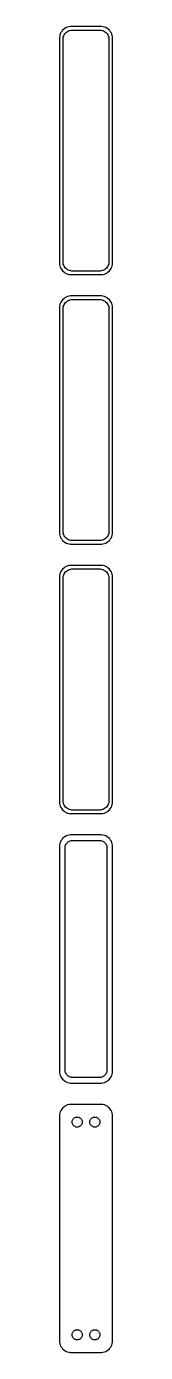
# Model space of a CAD drawing. Header units: metres. Extents: x -11 to 11, y 1088 to 2218.
# Drawn here: x -11 to 11, y 1088 to 1648 of the extents above; entities that cross this region are included whole.
import ezdxf

# ---------------------------------------------------------------- set-up
doc = ezdxf.new("R2010")
doc.units = ezdxf.units.M

msp = doc.modelspace()

# ---------------------------------------------------------------- linework, layer by layer
for p, q in [((-11.2106, 1644.13), (-11.25, 1643.5)), ((-11.0929, 1644.74), (-11.2106, 1644.13)), ((-10.8989, 1645.34), (-11.0929, 1644.74)), ((-10.6315, 1645.91), (-10.8989, 1645.34)), ((-10.2951, 1646.44), (-10.6315, 1645.91)), ((-9.89484, 1646.92), (-10.2951, 1646.44)), ((-9.43712, 1647.35), (-9.89484, 1646.92)), ((-9.71844, 1643.5), (-9.62433, 1643.99)), ((-9.62433, 1643.99), (-9.4691, 1644.47)), ((-9.4691, 1644.47), (-9.25522, 1644.93)), ((-8.92912, 1647.72), (-9.43712, 1647.35)), ((-9.25522, 1644.93), (-8.98605, 1645.35)), ((-8.98605, 1645.35), (-8.66586, 1645.74)), ((-8.37889, 1648.02), (-8.92912, 1647.72)), ((-8.66586, 1645.74), (-8.29968, 1646.08)), ((-7.79507, 1648.26), (-8.37889, 1648.02)), ((-8.29968, 1646.08), (-7.8933, 1646.38)), ((-7.8933, 1646.38), (-7.45311, 1646.62)), ((-7.1869, 1648.41), (-7.79507, 1648.26)), ((-7.45311, 1646.62), (-6.98605, 1646.8)), ((-6.56395, 1648.49), (-7.1869, 1648.41)), ((-6.98605, 1646.8), (-6.49951, 1646.93)), ((6.56395, 1648.49), (-6.56395, 1648.49)), ((-6.49951, 1646.93), (-6.00116, 1646.99)), ((-6.00116, 1646.99), (6.00116, 1646.99)), ((6.00116, 1646.99), (6.49951, 1646.93)), ((6.49951, 1646.93), (6.98605, 1646.8)), ((7.1869, 1648.41), (6.56395, 1648.49)), ((6.98605, 1646.8), (7.45311, 1646.62)), ((7.79507, 1648.26), (7.1869, 1648.41)), ((7.45311, 1646.62), (7.8933, 1646.38)), ((8.37889, 1648.02), (7.79507, 1648.26)), ((7.8933, 1646.38), (8.29968, 1646.08)), ((8.29968, 1646.08), (8.66586, 1645.74)), ((8.92912, 1647.72), (8.37889, 1648.02)), ((8.66586, 1645.74), (8.98605, 1645.35)), ((9.43712, 1647.35), (8.92912, 1647.72)), ((8.98605, 1645.35), (9.25522, 1644.93)), ((9.25522, 1644.93), (9.4691, 1644.47)), ((9.89484, 1646.92), (9.43712, 1647.35)), ((9.4691, 1644.47), (9.62433, 1643.99)), ((9.62433, 1643.99), (9.71844, 1643.5)), ((10.2951, 1646.44), (9.89484, 1646.92)), ((10.6315, 1645.91), (10.2951, 1646.44)), ((10.8989, 1645.34), (10.6315, 1645.91)), ((11.0929, 1644.74), (10.8989, 1645.34)), ((11.2106, 1644.13), (11.0929, 1644.74)), ((11.25, 1643.5), (11.2106, 1644.13)), ((-11.25, 1643.5), (-11.25, 1548.5)), ((-9.75, 1643), (-9.71844, 1643.5)), ((-9.75, 1549), (-9.75, 1643)), ((9.71844, 1643.5), (9.75, 1643)), ((9.75, 1643), (9.75, 1549)), ((11.25, 1548.5), (11.25, 1643.5)), ((-11.25, 1548.5), (-11.2106, 1547.87)), ((-9.71844, 1548.5), (-9.75, 1549)), ((-9.62433, 1548.01), (-9.71844, 1548.5)), ((9.71844, 1548.5), (9.62433, 1548.01)), ((9.75, 1549), (9.71844, 1548.5)), ((11.2106, 1547.87), (11.25, 1548.5)), ((-11.2106, 1547.87), (-11.0929, 1547.26)), ((-11.0929, 1547.26), (-10.8989, 1546.66)), ((-10.8989, 1546.66), (-10.6315, 1546.09)), ((-10.6315, 1546.09), (-10.2951, 1545.56)), ((-10.2951, 1545.56), (-9.89484, 1545.08)), ((-9.89484, 1545.08), (-9.43712, 1544.65)), ((-9.4691, 1547.53), (-9.62433, 1548.01)), ((-9.25522, 1547.07), (-9.4691, 1547.53)), ((-9.43712, 1544.65), (-8.92912, 1544.28)), ((-8.98605, 1546.65), (-9.25522, 1547.07)), ((-8.66586, 1546.26), (-8.98605, 1546.65)), ((-8.92912, 1544.28), (-8.37889, 1543.98)), ((-8.29968, 1545.92), (-8.66586, 1546.26)), ((-8.37889, 1543.98), (-7.79507, 1543.74)), ((-7.8933, 1545.62), (-8.29968, 1545.92)), ((-7.45311, 1545.38), (-7.8933, 1545.62)), ((-7.79507, 1543.74), (-7.1869, 1543.59)), ((-6.98605, 1545.2), (-7.45311, 1545.38)), ((-7.1869, 1543.59), (-6.56395, 1543.51)), ((-6.49951, 1545.07), (-6.98605, 1545.2)), ((-6.56395, 1543.51), (6.56395, 1543.51)), ((-6.00116, 1545.01), (-6.49951, 1545.07)), ((6.00116, 1545.01), (-6.00116, 1545.01)), ((6.49951, 1545.07), (6.00116, 1545.01)), ((6.98605, 1545.2), (6.49951, 1545.07)), ((6.56395, 1543.51), (7.1869, 1543.59)), ((7.45311, 1545.38), (6.98605, 1545.2)), ((7.1869, 1543.59), (7.79507, 1543.74)), ((7.8933, 1545.62), (7.45311, 1545.38)), ((7.79507, 1543.74), (8.37889, 1543.98)), ((8.29968, 1545.92), (7.8933, 1545.62)), ((8.66586, 1546.26), (8.29968, 1545.92)), ((8.37889, 1543.98), (8.92912, 1544.28)), ((8.98605, 1546.65), (8.66586, 1546.26)), ((8.92912, 1544.28), (9.43712, 1544.65)), ((9.25522, 1547.07), (8.98605, 1546.65)), ((9.4691, 1547.53), (9.25522, 1547.07)), ((9.43712, 1544.65), (9.89484, 1545.08)), ((9.62433, 1548.01), (9.4691, 1547.53)), ((9.89484, 1545.08), (10.2951, 1545.56)), ((10.2951, 1545.56), (10.6315, 1546.09)), ((10.6315, 1546.09), (10.8989, 1546.66)), ((10.8989, 1546.66), (11.0929, 1547.26)), ((11.0929, 1547.26), (11.2106, 1547.87)), ((-10.6315, 1531.91), (-10.8989, 1531.34)), ((-10.2951, 1532.44), (-10.6315, 1531.91)), ((-9.89484, 1532.92), (-10.2951, 1532.44)), ((-9.43712, 1533.35), (-9.89484, 1532.92)), ((-8.92912, 1533.72), (-9.43712, 1533.35)), ((-8.98605, 1531.35), (-8.66586, 1531.74)), ((-8.37889, 1534.02), (-8.92912, 1533.72)), ((-8.66586, 1531.74), (-8.29968, 1532.08)), ((-7.79507, 1534.26), (-8.37889, 1534.02)), ((-8.29968, 1532.08), (-7.8933, 1532.38)), ((-7.8933, 1532.38), (-7.45311, 1532.62)), ((-7.1869, 1534.41), (-7.79507, 1534.26)), ((-7.45311, 1532.62), (-6.98605, 1532.8)), ((-6.56395, 1534.49), (-7.1869, 1534.41)), ((-6.98605, 1532.8), (-6.49951, 1532.93)), ((6.56395, 1534.49), (-6.56395, 1534.49)), ((-6.49951, 1532.93), (-6.00116, 1532.99)), ((-6.00116, 1532.99), (6.00116, 1532.99)), ((6.00116, 1532.99), (6.49951, 1532.93)), ((6.49951, 1532.93), (6.98605, 1532.8)), ((7.1869, 1534.41), (6.56395, 1534.49)), ((6.98605, 1532.8), (7.45311, 1532.62)), ((7.79507, 1534.26), (7.1869, 1534.41)), ((7.45311, 1532.62), (7.8933, 1532.38)), ((8.37889, 1534.02), (7.79507, 1534.26)), ((7.8933, 1532.38), (8.29968, 1532.08)), ((8.29968, 1532.08), (8.66586, 1531.74)), ((8.92912, 1533.72), (8.37889, 1534.02)), ((8.66586, 1531.74), (8.98605, 1531.35)), ((9.43712, 1533.35), (8.92912, 1533.72)), ((9.89484, 1532.92), (9.43712, 1533.35)), ((10.2951, 1532.44), (9.89484, 1532.92)), ((10.6315, 1531.91), (10.2951, 1532.44)), ((10.8989, 1531.34), (10.6315, 1531.91)), ((-11.2106, 1530.13), (-11.25, 1529.5)), ((-11.25, 1529.5), (-11.25, 1434.5)), ((-11.0929, 1530.74), (-11.2106, 1530.13)), ((-10.8989, 1531.34), (-11.0929, 1530.74)), ((-9.75, 1529), (-9.71844, 1529.5)), ((-9.75, 1435), (-9.75, 1529)), ((-9.71844, 1529.5), (-9.62433, 1529.99)), ((-9.62433, 1529.99), (-9.4691, 1530.47)), ((-9.4691, 1530.47), (-9.25522, 1530.93)), ((-9.25522, 1530.93), (-8.98605, 1531.35)), ((8.98605, 1531.35), (9.25522, 1530.93)), ((9.25522, 1530.93), (9.4691, 1530.47)), ((9.4691, 1530.47), (9.62433, 1529.99)), ((9.62433, 1529.99), (9.71844, 1529.5)), ((9.71844, 1529.5), (9.75, 1529)), ((9.75, 1529), (9.75, 1435)), ((11.0929, 1530.74), (10.8989, 1531.34)), ((11.2106, 1530.13), (11.0929, 1530.74)), ((11.25, 1529.5), (11.2106, 1530.13)), ((11.25, 1434.5), (11.25, 1529.5)), ((-11.25, 1434.5), (-11.2106, 1433.87)), ((-11.2106, 1433.87), (-11.0929, 1433.26)), ((-11.0929, 1433.26), (-10.8989, 1432.66)), ((-10.8989, 1432.66), (-10.6315, 1432.09)), ((-10.6315, 1432.09), (-10.2951, 1431.56)), ((-10.2951, 1431.56), (-9.89484, 1431.08)), ((-9.89484, 1431.08), (-9.43712, 1430.65)), ((-9.71844, 1434.5), (-9.75, 1435)), ((-9.62433, 1434.01), (-9.71844, 1434.5)), ((-9.4691, 1433.53), (-9.62433, 1434.01)), ((-9.25522, 1433.07), (-9.4691, 1433.53)), ((-9.43712, 1430.65), (-8.92912, 1430.28)), ((-8.98605, 1432.65), (-9.25522, 1433.07)), ((-8.66586, 1432.26), (-8.98605, 1432.65)), ((-8.29968, 1431.92), (-8.66586, 1432.26)), ((-7.8933, 1431.62), (-8.29968, 1431.92)), ((-7.45311, 1431.38), (-7.8933, 1431.62)), ((-6.98605, 1431.2), (-7.45311, 1431.38)), ((-6.49951, 1431.07), (-6.98605, 1431.2)), ((-6.00116, 1431.01), (-6.49951, 1431.07)), ((6.00116, 1431.01), (-6.00116, 1431.01)), ((6.49951, 1431.07), (6.00116, 1431.01)), ((6.98605, 1431.2), (6.49951, 1431.07)), ((7.45311, 1431.38), (6.98605, 1431.2)), ((7.8933, 1431.62), (7.45311, 1431.38)), ((8.29968, 1431.92), (7.8933, 1431.62)), ((8.66586, 1432.26), (8.29968, 1431.92)), ((8.98605, 1432.65), (8.66586, 1432.26)), ((8.92912, 1430.28), (9.43712, 1430.65)), ((9.25522, 1433.07), (8.98605, 1432.65)), ((9.4691, 1433.53), (9.25522, 1433.07)), ((9.43712, 1430.65), (9.89484, 1431.08)), ((9.62433, 1434.01), (9.4691, 1433.53)), ((9.71844, 1434.5), (9.62433, 1434.01)), ((9.75, 1435), (9.71844, 1434.5)), ((9.89484, 1431.08), (10.2951, 1431.56)), ((10.2951, 1431.56), (10.6315, 1432.09)), ((10.6315, 1432.09), (10.8989, 1432.66)), ((10.8989, 1432.66), (11.0929, 1433.26)), ((11.0929, 1433.26), (11.2106, 1433.87)), ((11.2106, 1433.87), (11.25, 1434.5)), ((-8.92912, 1430.28), (-8.37889, 1429.98)), ((-8.37889, 1429.98), (-7.79507, 1429.74)), ((-7.79507, 1429.74), (-7.1869, 1429.59)), ((-7.1869, 1429.59), (-6.56395, 1429.51)), ((-6.56395, 1429.51), (6.56395, 1429.51)), ((6.56395, 1429.51), (7.1869, 1429.59)), ((7.1869, 1429.59), (7.79507, 1429.74)), ((7.79507, 1429.74), (8.37889, 1429.98)), ((8.37889, 1429.98), (8.92912, 1430.28)), ((-9.43712, 1419.35), (-9.89484, 1418.92)), ((-8.92912, 1419.72), (-9.43712, 1419.35)), ((-8.37889, 1420.02), (-8.92912, 1419.72)), ((-7.79507, 1420.26), (-8.37889, 1420.02)), ((-7.1869, 1420.41), (-7.79507, 1420.26)), ((-6.56395, 1420.49), (-7.1869, 1420.41)), ((6.56395, 1420.49), (-6.56395, 1420.49)), ((7.1869, 1420.41), (6.56395, 1420.49)), ((7.79507, 1420.26), (7.1869, 1420.41)), ((8.37889, 1420.02), (7.79507, 1420.26)), ((8.92912, 1419.72), (8.37889, 1420.02)), ((9.43712, 1419.35), (8.92912, 1419.72)), ((9.89484, 1418.92), (9.43712, 1419.35)), ((-11.2106, 1416.13), (-11.25, 1415.5)), ((-11.25, 1415.5), (-11.25, 1320.5)), ((-11.0929, 1416.74), (-11.2106, 1416.13)), ((-10.8989, 1417.34), (-11.0929, 1416.74)), ((-10.6315, 1417.91), (-10.8989, 1417.34)), ((-10.2951, 1418.44), (-10.6315, 1417.91)), ((-9.89484, 1418.92), (-10.2951, 1418.44)), ((-9.75, 1415), (-9.71844, 1415.5)), ((-9.75, 1321), (-9.75, 1415)), ((-9.71844, 1415.5), (-9.62433, 1415.99)), ((-9.62433, 1415.99), (-9.4691, 1416.47)), ((-9.4691, 1416.47), (-9.25522, 1416.93)), ((-9.25522, 1416.93), (-8.98605, 1417.35)), ((-8.98605, 1417.35), (-8.66586, 1417.74)), ((-8.66586, 1417.74), (-8.29968, 1418.08)), ((-8.29968, 1418.08), (-7.8933, 1418.38)), ((-7.8933, 1418.38), (-7.45311, 1418.62)), ((-7.45311, 1418.62), (-6.98605, 1418.8)), ((-6.98605, 1418.8), (-6.49951, 1418.93)), ((-6.49951, 1418.93), (-6.00116, 1418.99)), ((-6.00116, 1418.99), (6.00116, 1418.99)), ((6.00116, 1418.99), (6.49951, 1418.93)), ((6.49951, 1418.93), (6.98605, 1418.8)), ((6.98605, 1418.8), (7.45311, 1418.62)), ((7.45311, 1418.62), (7.8933, 1418.38)), ((7.8933, 1418.38), (8.29968, 1418.08)), ((8.29968, 1418.08), (8.66586, 1417.74)), ((8.66586, 1417.74), (8.98605, 1417.35)), ((8.98605, 1417.35), (9.25522, 1416.93)), ((9.25522, 1416.93), (9.4691, 1416.47)), ((9.4691, 1416.47), (9.62433, 1415.99)), ((9.62433, 1415.99), (9.71844, 1415.5)), ((9.71844, 1415.5), (9.75, 1415)), ((9.75, 1415), (9.75, 1321)), ((10.2951, 1418.44), (9.89484, 1418.92)), ((10.6315, 1417.91), (10.2951, 1418.44)), ((10.8989, 1417.34), (10.6315, 1417.91)), ((11.0929, 1416.74), (10.8989, 1417.34)), ((11.2106, 1416.13), (11.0929, 1416.74)), ((11.25, 1415.5), (11.2106, 1416.13)), ((11.25, 1320.5), (11.25, 1415.5)), ((-11.25, 1320.5), (-11.2106, 1319.87)), ((-11.2106, 1319.87), (-11.0929, 1319.26)), ((-11.0929, 1319.26), (-10.8989, 1318.66)), ((-10.8989, 1318.66), (-10.6315, 1318.09)), ((-9.71844, 1320.5), (-9.75, 1321)), ((-9.62433, 1320.01), (-9.71844, 1320.5)), ((-9.4691, 1319.53), (-9.62433, 1320.01)), ((-9.25522, 1319.07), (-9.4691, 1319.53)), ((-8.98605, 1318.65), (-9.25522, 1319.07)), ((-8.66586, 1318.26), (-8.98605, 1318.65)), ((8.98605, 1318.65), (8.66586, 1318.26)), ((9.25522, 1319.07), (8.98605, 1318.65)), ((9.4691, 1319.53), (9.25522, 1319.07)), ((9.62433, 1320.01), (9.4691, 1319.53)), ((9.71844, 1320.5), (9.62433, 1320.01)), ((9.75, 1321), (9.71844, 1320.5)), ((10.6315, 1318.09), (10.8989, 1318.66)), ((10.8989, 1318.66), (11.0929, 1319.26)), ((11.0929, 1319.26), (11.2106, 1319.87)), ((11.2106, 1319.87), (11.25, 1320.5)), ((-10.6315, 1318.09), (-10.2951, 1317.56)), ((-10.2951, 1317.56), (-9.89484, 1317.08)), ((-9.89484, 1317.08), (-9.43712, 1316.65)), ((-9.43712, 1316.65), (-8.92912, 1316.28)), ((-8.92912, 1316.28), (-8.37889, 1315.98)), ((-8.29968, 1317.92), (-8.66586, 1318.26)), ((-8.37889, 1315.98), (-7.79507, 1315.74)), ((-7.8933, 1317.62), (-8.29968, 1317.92)), ((-7.45311, 1317.38), (-7.8933, 1317.62)), ((-7.79507, 1315.74), (-7.1869, 1315.59)), ((-6.98605, 1317.2), (-7.45311, 1317.38)), ((-7.1869, 1315.59), (-6.56395, 1315.51)), ((-6.49951, 1317.07), (-6.98605, 1317.2)), ((-6.56395, 1315.51), (6.56395, 1315.51)), ((-6.00116, 1317.01), (-6.49951, 1317.07)), ((6.00116, 1317.01), (-6.00116, 1317.01)), ((6.49951, 1317.07), (6.00116, 1317.01)), ((6.98605, 1317.2), (6.49951, 1317.07)), ((6.56395, 1315.51), (7.1869, 1315.59)), ((7.45311, 1317.38), (6.98605, 1317.2)), ((7.1869, 1315.59), (7.79507, 1315.74)), ((7.8933, 1317.62), (7.45311, 1317.38)), ((7.79507, 1315.74), (8.37889, 1315.98)), ((8.29968, 1317.92), (7.8933, 1317.62)), ((8.66586, 1318.26), (8.29968, 1317.92)), ((8.37889, 1315.98), (8.92912, 1316.28)), ((8.92912, 1316.28), (9.43712, 1316.65)), ((9.43712, 1316.65), (9.89484, 1317.08)), ((9.89484, 1317.08), (10.2951, 1317.56)), ((10.2951, 1317.56), (10.6315, 1318.09)), ((-11.2106, 1302.13), (-11.25, 1301.5)), ((-11.25, 1301.5), (-11.25, 1206.5)), ((-11.0929, 1302.74), (-11.2106, 1302.13)), ((-10.8989, 1303.34), (-11.0929, 1302.74)), ((-10.6315, 1303.91), (-10.8989, 1303.34)), ((-10.2951, 1304.44), (-10.6315, 1303.91)), ((-9.89484, 1304.92), (-10.2951, 1304.44)), ((-9.43712, 1305.35), (-9.89484, 1304.92)), ((-8.92912, 1305.72), (-9.43712, 1305.35)), ((-8.37889, 1306.02), (-8.92912, 1305.72)), ((-8.83836, 1301.39), (-8.76512, 1301.77)), ((-8.76512, 1301.77), (-8.64432, 1302.15)), ((-8.64432, 1302.15), (-8.47786, 1302.5)), ((-8.47786, 1302.5), (-8.2684, 1302.83)), ((-7.79507, 1306.26), (-8.37889, 1306.02)), ((-8.2684, 1302.83), (-8.01921, 1303.13)), ((-8.01921, 1303.13), (-7.73424, 1303.4)), ((-7.1869, 1306.41), (-7.79507, 1306.26)), ((-7.73424, 1303.4), (-7.41798, 1303.63)), ((-7.41798, 1303.63), (-7.07541, 1303.82)), ((-6.56395, 1306.49), (-7.1869, 1306.41)), ((-7.07541, 1303.82), (-6.71194, 1303.96)), ((-6.71194, 1303.96), (-6.3333, 1304.06)), ((6.56395, 1306.49), (-6.56395, 1306.49)), ((-6.3333, 1304.06), (-5.94545, 1304.11)), ((-5.94545, 1304.11), (5.94545, 1304.11)), ((5.94545, 1304.11), (6.3333, 1304.06)), ((6.3333, 1304.06), (6.71194, 1303.96)), ((7.1869, 1306.41), (6.56395, 1306.49)), ((6.71194, 1303.96), (7.07541, 1303.82)), ((7.07541, 1303.82), (7.41798, 1303.63)), ((7.79507, 1306.26), (7.1869, 1306.41)), ((7.41798, 1303.63), (7.73424, 1303.4)), ((7.73424, 1303.4), (8.01921, 1303.13)), ((8.37889, 1306.02), (7.79507, 1306.26)), ((8.01921, 1303.13), (8.2684, 1302.83)), ((8.2684, 1302.83), (8.47786, 1302.5)), ((8.92912, 1305.72), (8.37889, 1306.02)), ((8.47786, 1302.5), (8.64432, 1302.15)), ((8.64432, 1302.15), (8.76512, 1301.77)), ((8.76512, 1301.77), (8.83836, 1301.39)), ((9.43712, 1305.35), (8.92912, 1305.72)), ((9.89484, 1304.92), (9.43712, 1305.35)), ((10.2951, 1304.44), (9.89484, 1304.92)), ((10.6315, 1303.91), (10.2951, 1304.44)), ((10.8989, 1303.34), (10.6315, 1303.91)), ((11.0929, 1302.74), (10.8989, 1303.34)), ((11.2106, 1302.13), (11.0929, 1302.74)), ((11.25, 1301.5), (11.2106, 1302.13)), ((11.25, 1206.5), (11.25, 1301.5)), ((-8.86292, 1301), (-8.83836, 1301.39)), ((-8.86292, 1207), (-8.86292, 1301)), ((8.83836, 1301.39), (8.86292, 1301)), ((8.86292, 1301), (8.86292, 1207)), ((-11.25, 1206.5), (-11.2106, 1205.87)), ((-8.83836, 1206.61), (-8.86292, 1207)), ((-8.76512, 1206.23), (-8.83836, 1206.61)), ((-8.64432, 1205.85), (-8.76512, 1206.23)), ((8.76512, 1206.23), (8.64432, 1205.85)), ((8.83836, 1206.61), (8.76512, 1206.23)), ((8.86292, 1207), (8.83836, 1206.61)), ((11.2106, 1205.87), (11.25, 1206.5)), ((-11.2106, 1205.87), (-11.0929, 1205.26)), ((-11.0929, 1205.26), (-10.8989, 1204.66)), ((-10.8989, 1204.66), (-10.6315, 1204.09)), ((-10.6315, 1204.09), (-10.2951, 1203.56)), ((-10.2951, 1203.56), (-9.89484, 1203.08)), ((-9.89484, 1203.08), (-9.43712, 1202.65)), ((-9.43712, 1202.65), (-8.92912, 1202.28)), ((-8.92912, 1202.28), (-8.37889, 1201.98)), ((-8.47786, 1205.5), (-8.64432, 1205.85)), ((-8.2684, 1205.17), (-8.47786, 1205.5)), ((-8.37889, 1201.98), (-7.79507, 1201.74)), ((-8.01921, 1204.87), (-8.2684, 1205.17)), ((-7.73424, 1204.6), (-8.01921, 1204.87)), ((-7.79507, 1201.74), (-7.1869, 1201.59)), ((-7.41798, 1204.37), (-7.73424, 1204.6)), ((-7.07541, 1204.18), (-7.41798, 1204.37)), ((-7.1869, 1201.59), (-6.56395, 1201.51)), ((-6.71194, 1204.04), (-7.07541, 1204.18)), ((-6.3333, 1203.94), (-6.71194, 1204.04)), ((-6.56395, 1201.51), (6.56395, 1201.51)), ((-5.94545, 1203.89), (-6.3333, 1203.94)), ((5.94545, 1203.89), (-5.94545, 1203.89)), ((6.3333, 1203.94), (5.94545, 1203.89)), ((6.71194, 1204.04), (6.3333, 1203.94)), ((6.56395, 1201.51), (7.1869, 1201.59)), ((7.07541, 1204.18), (6.71194, 1204.04)), ((7.41798, 1204.37), (7.07541, 1204.18)), ((7.1869, 1201.59), (7.79507, 1201.74)), ((7.73424, 1204.6), (7.41798, 1204.37)), ((8.01921, 1204.87), (7.73424, 1204.6)), ((7.79507, 1201.74), (8.37889, 1201.98)), ((8.2684, 1205.17), (8.01921, 1204.87)), ((8.47786, 1205.5), (8.2684, 1205.17)), ((8.37889, 1201.98), (8.92912, 1202.28)), ((8.64432, 1205.85), (8.47786, 1205.5)), ((8.92912, 1202.28), (9.43712, 1202.65)), ((9.43712, 1202.65), (9.89484, 1203.08)), ((9.89484, 1203.08), (10.2951, 1203.56)), ((10.2951, 1203.56), (10.6315, 1204.09)), ((10.6315, 1204.09), (10.8989, 1204.66)), ((10.8989, 1204.66), (11.0929, 1205.26)), ((11.0929, 1205.26), (11.2106, 1205.87)), ((-10.8989, 1189.34), (-11.0929, 1188.74)), ((-10.6315, 1189.91), (-10.8989, 1189.34)), ((-10.2951, 1190.44), (-10.6315, 1189.91)), ((-9.89484, 1190.92), (-10.2951, 1190.44)), ((-9.43712, 1191.35), (-9.89484, 1190.92)), ((-8.92912, 1191.72), (-9.43712, 1191.35)), ((-8.37889, 1192.02), (-8.92912, 1191.72)), ((-7.79507, 1192.26), (-8.37889, 1192.02)), ((-7.1869, 1192.41), (-7.79507, 1192.26)), ((-6.56395, 1192.49), (-7.1869, 1192.41)), ((6.56395, 1192.49), (-6.56395, 1192.49)), ((7.1869, 1192.41), (6.56395, 1192.49)), ((7.79507, 1192.26), (7.1869, 1192.41)), ((8.37889, 1192.02), (7.79507, 1192.26)), ((8.92912, 1191.72), (8.37889, 1192.02)), ((9.43712, 1191.35), (8.92912, 1191.72)), ((9.89484, 1190.92), (9.43712, 1191.35)), ((10.2951, 1190.44), (9.89484, 1190.92)), ((10.6315, 1189.91), (10.2951, 1190.44)), ((10.8989, 1189.34), (10.6315, 1189.91)), ((11.0929, 1188.74), (10.8989, 1189.34)), ((-11.2106, 1188.13), (-11.25, 1187.5)), ((-11.25, 1187.5), (-11.25, 1092.5)), ((-11.0929, 1188.74), (-11.2106, 1188.13)), ((-5.88528, 1185), (-5.86845, 1185.27)), ((-5.86845, 1184.73), (-5.88528, 1185)), ((-5.86845, 1185.27), (-5.81821, 1185.53)), ((-5.81821, 1184.47), (-5.86845, 1184.73)), ((-5.81821, 1185.53), (-5.73534, 1185.79)), ((-5.73534, 1184.21), (-5.81821, 1184.47)), ((-5.73534, 1185.79), (-5.62117, 1186.03)), ((-5.62117, 1183.97), (-5.73534, 1184.21)), ((-5.62117, 1186.03), (-5.47748, 1186.26)), ((-5.47748, 1183.74), (-5.62117, 1183.97)), ((-5.47748, 1186.26), (-5.30655, 1186.46)), ((-5.30655, 1183.54), (-5.47748, 1183.74)), ((-5.30655, 1186.46), (-5.11108, 1186.65)), ((-5.11108, 1186.65), (-4.89413, 1186.8)), ((-4.89413, 1186.8), (-4.65915, 1186.93)), ((-4.65915, 1186.93), (-4.40984, 1187.03)), ((-4.40984, 1187.03), (-4.1501, 1187.1)), ((-4.1501, 1187.1), (-3.88406, 1187.13)), ((-3.88406, 1187.13), (-3.61592, 1187.13)), ((-3.61592, 1187.13), (-3.34988, 1187.1)), ((-3.34988, 1187.1), (-3.09015, 1187.03)), ((-3.09015, 1187.03), (-2.84084, 1186.93)), ((-2.84084, 1186.93), (-2.60585, 1186.8)), ((-2.60585, 1186.8), (-2.3889, 1186.65)), ((-2.3889, 1186.65), (-2.19344, 1186.46)), ((-2.19344, 1186.46), (-2.02251, 1186.26)), ((-2.02251, 1183.74), (-2.19344, 1183.54)), ((-2.02251, 1186.26), (-1.87881, 1186.03)), ((-1.87881, 1183.97), (-2.02251, 1183.74)), ((-1.87881, 1186.03), (-1.76465, 1185.79)), ((-1.76465, 1184.21), (-1.87881, 1183.97)), ((-1.76465, 1185.79), (-1.68178, 1185.53)), ((-1.68178, 1184.47), (-1.76465, 1184.21)), ((-1.68178, 1185.53), (-1.63153, 1185.27)), ((-1.63153, 1184.73), (-1.68178, 1184.47)), ((-1.63153, 1185.27), (-1.6147, 1185)), ((-1.6147, 1185), (-1.63153, 1184.73)), ((1.6147, 1185), (1.63153, 1185.27)), ((1.63153, 1184.73), (1.6147, 1185)), ((1.63153, 1185.27), (1.68178, 1185.53)), ((1.68178, 1184.47), (1.63153, 1184.73)), ((1.68178, 1185.53), (1.76465, 1185.79)), ((1.76465, 1184.21), (1.68178, 1184.47)), ((1.76465, 1185.79), (1.87881, 1186.03)), ((1.87881, 1183.97), (1.76465, 1184.21)), ((1.87881, 1186.03), (2.02251, 1186.26)), ((2.02251, 1183.74), (1.87881, 1183.97)), ((2.02251, 1186.26), (2.19344, 1186.46)), ((2.19344, 1183.54), (2.02251, 1183.74)), ((2.19344, 1186.46), (2.3889, 1186.65)), ((2.3889, 1186.65), (2.60585, 1186.8)), ((2.60585, 1186.8), (2.84084, 1186.93)), ((2.84084, 1186.93), (3.09015, 1187.03)), ((3.09015, 1187.03), (3.34988, 1187.1)), ((3.34988, 1187.1), (3.61592, 1187.13)), ((3.61592, 1187.13), (3.88406, 1187.13)), ((3.88406, 1187.13), (4.1501, 1187.1)), ((4.1501, 1187.1), (4.40984, 1187.03)), ((4.40984, 1187.03), (4.65915, 1186.93)), ((4.65915, 1186.93), (4.89413, 1186.8)), ((4.89413, 1186.8), (5.11108, 1186.65)), ((5.11108, 1186.65), (5.30655, 1186.46)), ((5.30655, 1186.46), (5.47748, 1186.26)), ((5.47748, 1183.74), (5.30655, 1183.54)), ((5.47748, 1186.26), (5.62117, 1186.03)), ((5.62117, 1183.97), (5.47748, 1183.74)), ((5.62117, 1186.03), (5.73534, 1185.79)), ((5.73534, 1184.21), (5.62117, 1183.97)), ((5.73534, 1185.79), (5.81821, 1185.53)), ((5.81821, 1184.47), (5.73534, 1184.21)), ((5.81821, 1185.53), (5.86845, 1185.27)), ((5.86845, 1184.73), (5.81821, 1184.47)), ((5.86845, 1185.27), (5.88528, 1185)), ((5.88528, 1185), (5.86845, 1184.73)), ((11.2106, 1188.13), (11.0929, 1188.74)), ((11.25, 1187.5), (11.2106, 1188.13)), ((11.25, 1092.5), (11.25, 1187.5)), ((-5.11108, 1183.35), (-5.30655, 1183.54)), ((-4.89413, 1183.2), (-5.11108, 1183.35)), ((-4.65915, 1183.07), (-4.89413, 1183.2)), ((-4.40984, 1182.97), (-4.65915, 1183.07)), ((-4.1501, 1182.9), (-4.40984, 1182.97)), ((-3.88406, 1182.87), (-4.1501, 1182.9)), ((-3.61592, 1182.87), (-3.88406, 1182.87)), ((-3.34988, 1182.9), (-3.61592, 1182.87)), ((-3.09015, 1182.97), (-3.34988, 1182.9)), ((-2.84084, 1183.07), (-3.09015, 1182.97)), ((-2.60585, 1183.2), (-2.84084, 1183.07)), ((-2.3889, 1183.35), (-2.60585, 1183.2)), ((-2.19344, 1183.54), (-2.3889, 1183.35)), ((2.3889, 1183.35), (2.19344, 1183.54)), ((2.60585, 1183.2), (2.3889, 1183.35)), ((2.84084, 1183.07), (2.60585, 1183.2)), ((3.09015, 1182.97), (2.84084, 1183.07)), ((3.34988, 1182.9), (3.09015, 1182.97)), ((3.61592, 1182.87), (3.34988, 1182.9)), ((3.88406, 1182.87), (3.61592, 1182.87)), ((4.1501, 1182.9), (3.88406, 1182.87)), ((4.40984, 1182.97), (4.1501, 1182.9)), ((4.65915, 1183.07), (4.40984, 1182.97)), ((4.89413, 1183.2), (4.65915, 1183.07)), ((5.11108, 1183.35), (4.89413, 1183.2)), ((5.30655, 1183.54), (5.11108, 1183.35)), ((-5.88528, 1095), (-5.86845, 1095.27)), ((-5.86845, 1094.73), (-5.88528, 1095)), ((-5.86845, 1095.27), (-5.81821, 1095.53)), ((-5.81821, 1094.47), (-5.86845, 1094.73)), ((-5.81821, 1095.53), (-5.73534, 1095.79)), ((-5.73534, 1094.21), (-5.81821, 1094.47)), ((-5.73534, 1095.79), (-5.62117, 1096.03)), ((-5.62117, 1093.97), (-5.73534, 1094.21)), ((-5.62117, 1096.03), (-5.47748, 1096.26)), ((-5.47748, 1093.74), (-5.62117, 1093.97)), ((-5.47748, 1096.26), (-5.30655, 1096.46)), ((-5.30655, 1096.46), (-5.11108, 1096.65)), ((-5.11108, 1096.65), (-4.89413, 1096.8)), ((-4.89413, 1096.8), (-4.65915, 1096.93)), ((-4.65915, 1096.93), (-4.40984, 1097.03)), ((-4.40984, 1097.03), (-4.1501, 1097.1)), ((-4.1501, 1097.1), (-3.88406, 1097.13)), ((-3.88406, 1097.13), (-3.61592, 1097.13)), ((-3.61592, 1097.13), (-3.34988, 1097.1)), ((-3.34988, 1097.1), (-3.09015, 1097.03)), ((-3.09015, 1097.03), (-2.84084, 1096.93)), ((-2.84084, 1096.93), (-2.60585, 1096.8)), ((-2.60585, 1096.8), (-2.3889, 1096.65)), ((-2.3889, 1096.65), (-2.19344, 1096.46)), ((-2.19344, 1096.46), (-2.02251, 1096.26)), ((-2.02251, 1096.26), (-1.87881, 1096.03)), ((-1.87881, 1093.97), (-2.02251, 1093.74)), ((-1.87881, 1096.03), (-1.76465, 1095.79)), ((-1.76465, 1094.21), (-1.87881, 1093.97)), ((-1.76465, 1095.79), (-1.68178, 1095.53)), ((-1.68178, 1094.47), (-1.76465, 1094.21)), ((-1.68178, 1095.53), (-1.63153, 1095.27)), ((-1.63153, 1094.73), (-1.68178, 1094.47)), ((-1.63153, 1095.27), (-1.6147, 1095)), ((-1.6147, 1095), (-1.63153, 1094.73)), ((1.6147, 1095), (1.63153, 1095.27)), ((1.63153, 1094.73), (1.6147, 1095)), ((1.63153, 1095.27), (1.68178, 1095.53)), ((1.68178, 1094.47), (1.63153, 1094.73)), ((1.68178, 1095.53), (1.76465, 1095.79)), ((1.76465, 1094.21), (1.68178, 1094.47)), ((1.76465, 1095.79), (1.87881, 1096.03)), ((1.87881, 1093.97), (1.76465, 1094.21)), ((1.87881, 1096.03), (2.02251, 1096.26)), ((2.02251, 1093.74), (1.87881, 1093.97)), ((2.02251, 1096.26), (2.19344, 1096.46)), ((2.19344, 1096.46), (2.3889, 1096.65)), ((2.3889, 1096.65), (2.60585, 1096.8)), ((2.60585, 1096.8), (2.84084, 1096.93)), ((2.84084, 1096.93), (3.09015, 1097.03)), ((3.09015, 1097.03), (3.34988, 1097.1)), ((3.34988, 1097.1), (3.61592, 1097.13)), ((3.61592, 1097.13), (3.88406, 1097.13)), ((3.88406, 1097.13), (4.1501, 1097.1)), ((4.1501, 1097.1), (4.40984, 1097.03)), ((4.40984, 1097.03), (4.65915, 1096.93)), ((4.65915, 1096.93), (4.89413, 1096.8)), ((4.89413, 1096.8), (5.11108, 1096.65)), ((5.11108, 1096.65), (5.30655, 1096.46)), ((5.30655, 1096.46), (5.47748, 1096.26)), ((5.47748, 1096.26), (5.62117, 1096.03)), ((5.62117, 1093.97), (5.47748, 1093.74)), ((5.62117, 1096.03), (5.73534, 1095.79)), ((5.73534, 1094.21), (5.62117, 1093.97)), ((5.73534, 1095.79), (5.81821, 1095.53)), ((5.81821, 1094.47), (5.73534, 1094.21)), ((5.81821, 1095.53), (5.86845, 1095.27)), ((5.86845, 1094.73), (5.81821, 1094.47)), ((5.86845, 1095.27), (5.88528, 1095)), ((5.88528, 1095), (5.86845, 1094.73)), ((-11.25, 1092.5), (-11.2106, 1091.87)), ((-11.2106, 1091.87), (-11.0929, 1091.26)), ((-11.0929, 1091.26), (-10.8989, 1090.66)), ((-10.8989, 1090.66), (-10.6315, 1090.09)), ((-10.6315, 1090.09), (-10.2951, 1089.56)), ((-10.2951, 1089.56), (-9.89484, 1089.08)), ((-9.89484, 1089.08), (-9.43712, 1088.65)), ((-9.43712, 1088.65), (-8.92912, 1088.28)), ((-5.30655, 1093.54), (-5.47748, 1093.74)), ((-5.11108, 1093.35), (-5.30655, 1093.54)), ((-4.89413, 1093.2), (-5.11108, 1093.35)), ((-4.65915, 1093.07), (-4.89413, 1093.2)), ((-4.40984, 1092.97), (-4.65915, 1093.07)), ((-4.1501, 1092.9), (-4.40984, 1092.97)), ((-3.88406, 1092.87), (-4.1501, 1092.9)), ((-3.61592, 1092.87), (-3.88406, 1092.87)), ((-3.34988, 1092.9), (-3.61592, 1092.87)), ((-3.09015, 1092.97), (-3.34988, 1092.9)), ((-2.84084, 1093.07), (-3.09015, 1092.97)), ((-2.60585, 1093.2), (-2.84084, 1093.07)), ((-2.3889, 1093.35), (-2.60585, 1093.2)), ((-2.19344, 1093.54), (-2.3889, 1093.35)), ((-2.02251, 1093.74), (-2.19344, 1093.54)), ((2.19344, 1093.54), (2.02251, 1093.74)), ((2.3889, 1093.35), (2.19344, 1093.54)), ((2.60585, 1093.2), (2.3889, 1093.35)), ((2.84084, 1093.07), (2.60585, 1093.2)), ((3.09015, 1092.97), (2.84084, 1093.07)), ((3.34988, 1092.9), (3.09015, 1092.97)), ((3.61592, 1092.87), (3.34988, 1092.9)), ((3.88406, 1092.87), (3.61592, 1092.87)), ((4.1501, 1092.9), (3.88406, 1092.87)), ((4.40984, 1092.97), (4.1501, 1092.9)), ((4.65915, 1093.07), (4.40984, 1092.97)), ((4.89413, 1093.2), (4.65915, 1093.07)), ((5.11108, 1093.35), (4.89413, 1093.2)), ((5.30655, 1093.54), (5.11108, 1093.35)), ((5.47748, 1093.74), (5.30655, 1093.54)), ((8.92912, 1088.28), (9.43712, 1088.65)), ((9.43712, 1088.65), (9.89484, 1089.08)), ((9.89484, 1089.08), (10.2951, 1089.56)), ((10.2951, 1089.56), (10.6315, 1090.09)), ((10.6315, 1090.09), (10.8989, 1090.66)), ((10.8989, 1090.66), (11.0929, 1091.26)), ((11.0929, 1091.26), (11.2106, 1091.87)), ((11.2106, 1091.87), (11.25, 1092.5)), ((-8.92912, 1088.28), (-8.37889, 1087.98)), ((-8.37889, 1087.98), (-7.79507, 1087.74)), ((-7.79507, 1087.74), (-7.1869, 1087.59)), ((-7.1869, 1087.59), (-6.56395, 1087.51)), ((-6.56395, 1087.51), (6.56395, 1087.51)), ((6.56395, 1087.51), (7.1869, 1087.59)), ((7.1869, 1087.59), (7.79507, 1087.74)), ((7.79507, 1087.74), (8.37889, 1087.98)), ((8.37889, 1087.98), (8.92912, 1088.28))]:
    msp.add_line(p, q)

doc.saveas('drawing.dxf')
